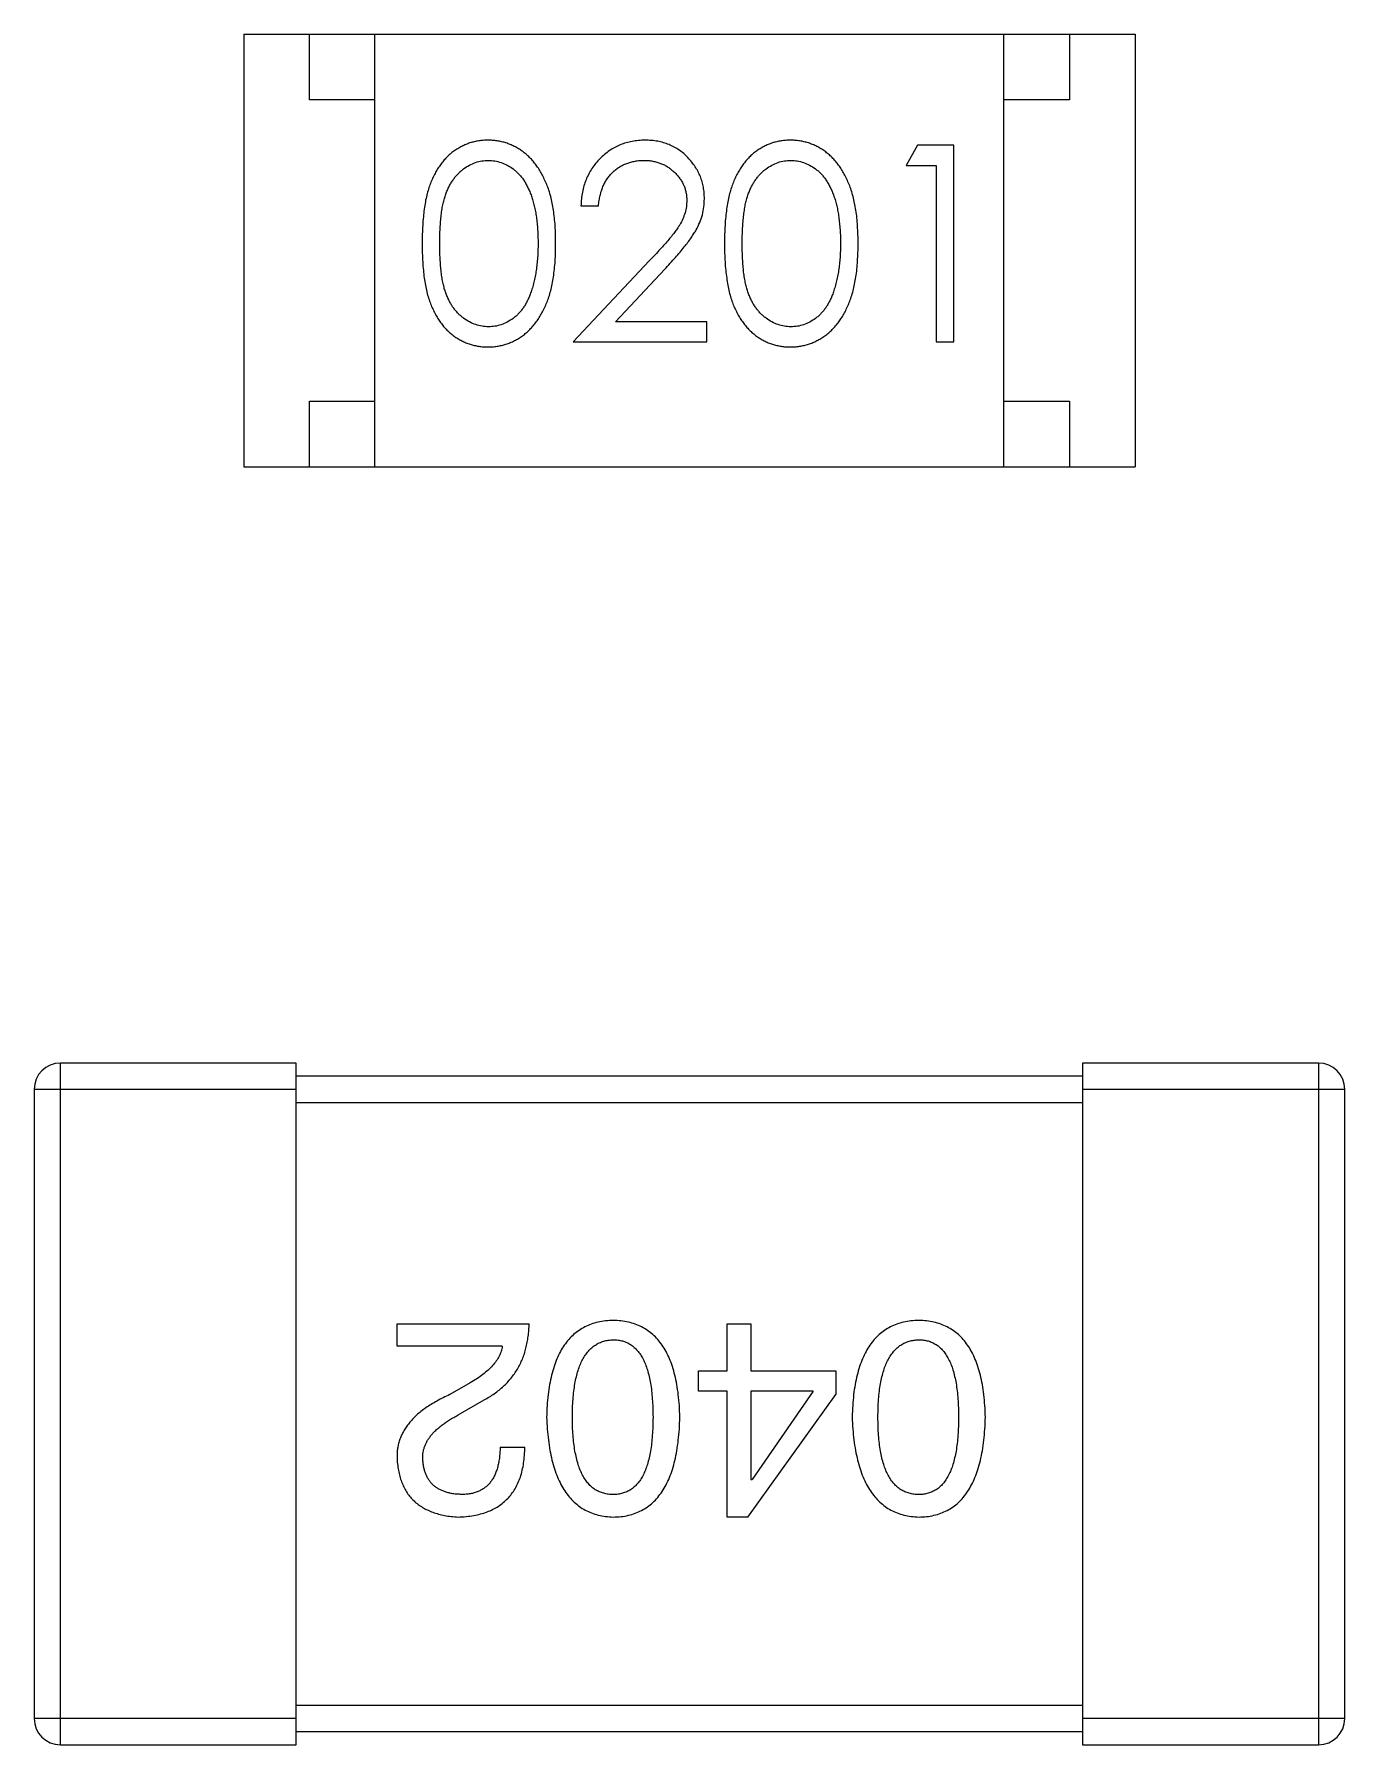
# Model space of a CAD drawing. Header units: millimetres. Extents: x 563 to 681, y 173 to 284.
# Drawn here: x 627.035 to 628.035, y 252.341 to 253.646 of the extents above; entities that cross this region are included whole.
import ezdxf

# ---------------------------------------------------------------- set-up
doc = ezdxf.new("R2010")
doc.units = ezdxf.units.MM
doc.header["$LTSCALE"] = 30.734
doc.layers.get('0').update_dxf_attribs({"linetype": 'CONTINUOUS'})

msp = doc.modelspace()

# ---------------------------------------------------------------- linework, layer by layer
at = {"linetype": 'Continuous'}
for p, q in [((627.1954, 253.6463), (627.1954, 253.3163)), ((627.1954, 253.6463), (627.8754, 253.6463)), ((627.2454, 253.5963), (627.2454, 253.6463)), ((627.2954, 253.3163), (627.2954, 253.6463)), ((627.7754, 253.3163), (627.7754, 253.6463)), ((627.8254, 253.6463), (627.8254, 253.5963)), ((627.8754, 253.6463), (627.8754, 253.3163)), ((627.2954, 253.5963), (627.2454, 253.5963)), ((627.8254, 253.5963), (627.7754, 253.5963)), ((627.7095, 253.5616), (627.7007, 253.5462)), ((627.7372, 253.5616), (627.7095, 253.5616)), ((627.7372, 253.4116), (627.7372, 253.5616)), ((627.7007, 253.5462), (627.7237, 253.5462)), ((627.7237, 253.5462), (627.7237, 253.4116)), ((627.4526, 253.5154), (627.466, 253.5154)), ((627.505, 253.4737), (627.4468, 253.4116)), ((627.4789, 253.427), (627.5165, 253.467)), ((627.5487, 253.427), (627.4789, 253.427)), ((627.5487, 253.4116), (627.5487, 253.427)), ((627.4468, 253.4116), (627.5487, 253.4116)), ((627.7237, 253.4116), (627.7372, 253.4116)), ((627.2454, 253.3163), (627.2454, 253.3663)), ((627.2454, 253.3663), (627.2954, 253.3663)), ((627.7754, 253.3663), (627.8254, 253.3663)), ((627.8254, 253.3663), (627.8254, 253.3163)), ((627.1954, 253.3163), (627.8754, 253.3163)), ((627.0554, 252.3414), (627.0554, 252.8614)), ((627.2354, 252.8614), (627.0554, 252.8614)), ((627.2354, 252.3414), (627.2354, 252.8614)), ((627.8354, 252.8614), (627.8354, 252.3414)), ((628.0154, 252.8614), (627.8354, 252.8614)), ((628.0154, 252.8614), (628.0154, 252.3414)), ((627.8354, 252.8514), (627.2354, 252.8514)), ((627.0354, 252.8414), (627.0354, 252.3614)), ((627.0354, 252.8414), (627.2354, 252.8414)), ((627.8354, 252.8414), (628.0354, 252.8414)), ((628.0354, 252.3614), (628.0354, 252.8414)), ((627.2354, 252.8314), (627.8354, 252.8314)), ((627.3123, 252.6454), (627.3123, 252.6626)), ((627.3123, 252.6626), (627.4131, 252.6626)), ((627.5643, 252.6266), (627.5643, 252.6626)), ((627.5643, 252.6626), (627.5823, 252.6626)), ((627.5823, 252.6626), (627.5823, 252.6266)), ((627.3926, 252.6454), (627.3123, 252.6454)), ((627.5422, 252.611), (627.5422, 252.6266)), ((627.5422, 252.6266), (627.5643, 252.6266)), ((627.5823, 252.6266), (627.6471, 252.6266)), ((627.6471, 252.6266), (627.6471, 252.6085)), ((627.368, 252.6175), (627.3525, 252.6085)), ((627.359, 252.593), (627.3787, 252.6044)), ((627.5643, 252.611), (627.5422, 252.611)), ((627.5643, 252.5151), (627.5643, 252.611)), ((627.5799, 252.5151), (627.6471, 252.6085)), ((627.5823, 252.611), (627.5823, 252.5438)), ((627.6299, 252.611), (627.5823, 252.611)), ((627.6299, 252.611), (627.5832, 252.5438)), ((627.391, 252.5684), (627.4099, 252.5684)), ((627.5823, 252.5438), (627.5832, 252.5438)), ((627.5799, 252.5151), (627.5643, 252.5151)), ((627.8354, 252.3714), (627.2354, 252.3714)), ((627.2354, 252.3614), (627.0354, 252.3614)), ((627.2354, 252.3514), (627.8354, 252.3514)), ((628.0354, 252.3614), (627.8354, 252.3614)), ((627.0554, 252.3414), (627.2354, 252.3414)), ((627.8354, 252.3414), (628.0154, 252.3414))]:
    msp.add_line(p, q, dxfattribs=at)
for centre, start, end in [((627.0554, 252.8414), 90, 180), ((628.0154, 252.8414), 360, 90), ((627.0554, 252.3614), 180, 270), ((628.0154, 252.3614), 270, 360)]:
    msp.add_arc(centre, 0.02, start, end, dxfattribs=at)
for points, knots in [([(627.3816, 253.5654), (627.3804, 253.5654), (627.3781, 253.5654), (627.3746, 253.565), (627.3712, 253.5643), (627.3679, 253.5634), (627.3647, 253.5622), (627.3616, 253.5607), (627.3586, 253.559), (627.3556, 253.5571), (627.3528, 253.5549), (627.3501, 253.5524), (627.3477, 253.5497), (627.3454, 253.5467), (627.3432, 253.5435), (627.3412, 253.5401), (627.3394, 253.5364), (627.3377, 253.5324), (627.3362, 253.5281), (627.3349, 253.5234), (627.3338, 253.5183), (627.333, 253.5128), (627.3323, 253.5068), (627.3318, 253.5004), (627.3315, 253.4936), (627.3314, 253.4889), (627.3314, 253.4865)], [0, 0, 0, 0, 0.033742, 0.066533, 0.099153, 0.13154, 0.164087, 0.196563, 0.229707, 0.263315, 0.297504, 0.331686, 0.366482, 0.4021, 0.438958, 0.476748, 0.515985, 0.556589, 0.599519, 0.645765, 0.695487, 0.748721, 0.805687, 0.866754, 0.931405, 1, 1, 1, 1]), ([(627.4333, 253.4865), (627.4333, 253.4888), (627.4333, 253.4933), (627.433, 253.4999), (627.4324, 253.5061), (627.4317, 253.5119), (627.4307, 253.5174), (627.4296, 253.5225), (627.4282, 253.5273), (627.4266, 253.5317), (627.4247, 253.5358), (627.4228, 253.5396), (627.4207, 253.5432), (627.4185, 253.5465), (627.4161, 253.5495), (627.4135, 253.5523), (627.4108, 253.5548), (627.4079, 253.557), (627.4049, 253.559), (627.4018, 253.5607), (627.3987, 253.5622), (627.3954, 253.5634), (627.3921, 253.5643), (627.3886, 253.565), (627.3851, 253.5654), (627.3828, 253.5654), (627.3816, 253.5654)], [0, 0, 0, 0, 0.065278, 0.127205, 0.186168, 0.241675, 0.294115, 0.343609, 0.390387, 0.434463, 0.476646, 0.517002, 0.555936, 0.593716, 0.630057, 0.665601, 0.700745, 0.734917, 0.768681, 0.802087, 0.834849, 0.867433, 0.900138, 0.932806, 0.966212, 1, 1, 1, 1]), ([(627.5015, 253.5654), (627.4998, 253.5654), (627.4965, 253.5653), (627.4917, 253.5646), (627.4871, 253.5635), (627.4826, 253.562), (627.4784, 253.56), (627.4744, 253.5576), (627.4706, 253.5547), (627.467, 253.5514), (627.4638, 253.5478), (627.4609, 253.5439), (627.4585, 253.5397), (627.4564, 253.5353), (627.4548, 253.5307), (627.4536, 253.5258), (627.4528, 253.5207), (627.4527, 253.5172), (627.4526, 253.5154)], [0, 0, 0, 0, 0.06445, 0.126725, 0.187421, 0.247417, 0.306749, 0.366595, 0.427749, 0.490235, 0.553031, 0.614805, 0.676505, 0.738096, 0.801021, 0.864897, 0.931209, 1, 1, 1, 1]), ([(627.5468, 253.5208), (627.5468, 253.5223), (627.5467, 253.5252), (627.5461, 253.5296), (627.5451, 253.5337), (627.5438, 253.5377), (627.542, 253.5416), (627.5398, 253.5453), (627.5372, 253.5488), (627.5343, 253.5522), (627.5311, 253.5553), (627.5276, 253.558), (627.5238, 253.5603), (627.5198, 253.5622), (627.5156, 253.5636), (627.5111, 253.5647), (627.5064, 253.5653), (627.5031, 253.5654), (627.5015, 253.5654)], [0, 0, 0, 0, 0.06271, 0.123347, 0.183401, 0.242828, 0.302097, 0.36242, 0.423725, 0.487032, 0.550491, 0.612709, 0.674265, 0.73617, 0.799211, 0.863483, 0.930525, 1, 1, 1, 1]), ([(627.6123, 253.5654), (627.6112, 253.5654), (627.6088, 253.5654), (627.6054, 253.565), (627.602, 253.5643), (627.5987, 253.5634), (627.5955, 253.5622), (627.5924, 253.5607), (627.5893, 253.559), (627.5864, 253.5571), (627.5836, 253.5549), (627.5809, 253.5524), (627.5785, 253.5497), (627.5761, 253.5467), (627.574, 253.5435), (627.5719, 253.5401), (627.5701, 253.5364), (627.5685, 253.5324), (627.567, 253.5281), (627.5657, 253.5234), (627.5646, 253.5183), (627.5637, 253.5128), (627.563, 253.5068), (627.5625, 253.5004), (627.5622, 253.4936), (627.5622, 253.4889), (627.5622, 253.4865)], [0, 0, 0, 0, 0.033742, 0.066533, 0.099153, 0.13154, 0.164087, 0.196563, 0.229707, 0.263315, 0.297504, 0.331686, 0.366482, 0.4021, 0.438958, 0.476748, 0.515985, 0.556589, 0.599519, 0.645765, 0.695487, 0.748721, 0.805687, 0.866754, 0.931405, 1, 1, 1, 1]), ([(627.6641, 253.4865), (627.6641, 253.4888), (627.664, 253.4933), (627.6637, 253.4999), (627.6632, 253.5061), (627.6625, 253.5119), (627.6615, 253.5174), (627.6603, 253.5225), (627.6589, 253.5273), (627.6573, 253.5317), (627.6555, 253.5358), (627.6536, 253.5396), (627.6515, 253.5432), (627.6493, 253.5465), (627.6468, 253.5495), (627.6443, 253.5523), (627.6415, 253.5548), (627.6387, 253.557), (627.6357, 253.559), (627.6326, 253.5607), (627.6294, 253.5622), (627.6262, 253.5634), (627.6228, 253.5643), (627.6194, 253.565), (627.6159, 253.5654), (627.6135, 253.5654), (627.6123, 253.5654)], [0, 0, 0, 0, 0.065278, 0.127205, 0.186168, 0.241675, 0.294115, 0.343609, 0.390387, 0.434463, 0.476646, 0.517002, 0.555936, 0.593716, 0.630057, 0.665601, 0.700745, 0.734917, 0.768681, 0.802087, 0.834849, 0.867433, 0.900138, 0.932806, 0.966212, 1, 1, 1, 1]), ([(627.3449, 253.4866), (627.3449, 253.4886), (627.3449, 253.4925), (627.3452, 253.4982), (627.3455, 253.5034), (627.346, 253.5083), (627.3466, 253.5129), (627.3474, 253.517), (627.3484, 253.5208), (627.3494, 253.5242), (627.3507, 253.5273), (627.352, 253.5302), (627.3535, 253.5329), (627.3552, 253.5354), (627.3569, 253.5377), (627.3588, 253.5399), (627.3608, 253.5418), (627.3637, 253.5441), (627.3674, 253.5464), (627.3721, 253.5486), (627.377, 253.5498), (627.3804, 253.55), (627.382, 253.55)], [0, 0, 0, 0, 0.073302, 0.142286, 0.206253, 0.266017, 0.321612, 0.372532, 0.419497, 0.462398, 0.502825, 0.541489, 0.579034, 0.615143, 0.650298, 0.684912, 0.718701, 0.752189, 0.817245, 0.879117, 0.939613, 1, 1, 1, 1]), ([(627.382, 253.55), (627.3837, 253.55), (627.3869, 253.5498), (627.3918, 253.5485), (627.3965, 253.5464), (627.4002, 253.5441), (627.4031, 253.5418), (627.4051, 253.5398), (627.4071, 253.5376), (627.4089, 253.5351), (627.4106, 253.5324), (627.4121, 253.5294), (627.4136, 253.5262), (627.4149, 253.5228), (627.416, 253.5191), (627.4171, 253.5152), (627.4179, 253.5111), (627.4187, 253.5067), (627.4192, 253.502), (627.4196, 253.4971), (627.4198, 253.4919), (627.4199, 253.4884), (627.4199, 253.4866)], [0, 0, 0, 0, 0.059689, 0.119507, 0.181075, 0.246162, 0.279894, 0.314468, 0.350403, 0.387474, 0.426147, 0.466624, 0.508745, 0.553328, 0.600058, 0.649177, 0.700552, 0.754894, 0.811825, 0.871514, 0.934319, 1, 1, 1, 1]), ([(627.466, 253.5154), (627.4662, 253.5168), (627.4664, 253.5194), (627.4672, 253.5231), (627.4681, 253.5267), (627.4693, 253.53), (627.4708, 253.5331), (627.4726, 253.536), (627.4746, 253.5386), (627.4768, 253.541), (627.4793, 253.5431), (627.4819, 253.545), (627.4847, 253.5466), (627.4876, 253.5478), (627.4907, 253.5488), (627.4939, 253.5495), (627.4973, 253.55), (627.4996, 253.55), (627.5008, 253.55)], [0, 0, 0, 0, 0.073648, 0.143686, 0.210962, 0.275557, 0.338064, 0.399311, 0.4594, 0.51934, 0.579024, 0.637809, 0.695959, 0.754122, 0.813113, 0.873453, 0.935561, 1, 1, 1, 1]), ([(627.5008, 253.55), (627.5019, 253.55), (627.5041, 253.55), (627.5074, 253.5495), (627.5105, 253.5488), (627.5134, 253.5478), (627.5163, 253.5466), (627.519, 253.545), (627.5215, 253.5432), (627.5239, 253.5411), (627.5261, 253.5388), (627.528, 253.5364), (627.5297, 253.5339), (627.531, 253.5312), (627.5321, 253.5285), (627.5328, 253.5256), (627.5333, 253.5227), (627.5333, 253.5207), (627.5333, 253.5196)], [0, 0, 0, 0, 0.068027, 0.133505, 0.19695, 0.26027, 0.322741, 0.384982, 0.448465, 0.513424, 0.578224, 0.640011, 0.700094, 0.760067, 0.819012, 0.877878, 0.938035, 1, 1, 1, 1]), ([(627.5757, 253.4866), (627.5757, 253.4886), (627.5757, 253.4925), (627.5759, 253.4982), (627.5763, 253.5034), (627.5768, 253.5083), (627.5774, 253.5129), (627.5782, 253.517), (627.5791, 253.5208), (627.5802, 253.5242), (627.5815, 253.5273), (627.5828, 253.5302), (627.5843, 253.5329), (627.5859, 253.5354), (627.5877, 253.5377), (627.5896, 253.5399), (627.5916, 253.5418), (627.5945, 253.5441), (627.5982, 253.5464), (627.6029, 253.5486), (627.6078, 253.5498), (627.6111, 253.55), (627.6128, 253.55)], [0, 0, 0, 0, 0.073302, 0.142286, 0.206253, 0.266017, 0.321612, 0.372532, 0.419497, 0.462398, 0.502825, 0.541489, 0.579034, 0.615143, 0.650298, 0.684912, 0.718701, 0.752189, 0.817245, 0.879117, 0.939613, 1, 1, 1, 1]), ([(627.6128, 253.55), (627.6144, 253.55), (627.6177, 253.5498), (627.6226, 253.5485), (627.6272, 253.5464), (627.631, 253.5441), (627.6338, 253.5418), (627.6359, 253.5398), (627.6378, 253.5376), (627.6396, 253.5351), (627.6413, 253.5324), (627.6429, 253.5294), (627.6443, 253.5262), (627.6457, 253.5228), (627.6468, 253.5191), (627.6479, 253.5152), (627.6487, 253.5111), (627.6494, 253.5067), (627.6499, 253.502), (627.6504, 253.4971), (627.6506, 253.4919), (627.6506, 253.4884), (627.6507, 253.4866)], [0, 0, 0, 0, 0.059689, 0.119507, 0.181075, 0.246162, 0.279894, 0.314468, 0.350403, 0.387474, 0.426147, 0.466624, 0.508745, 0.553328, 0.600058, 0.649177, 0.700552, 0.754894, 0.811825, 0.871514, 0.934319, 1, 1, 1, 1]), ([(627.5333, 253.5196), (627.5333, 253.518), (627.5332, 253.5148), (627.5321, 253.51), (627.5304, 253.5053), (627.5284, 253.5015), (627.5264, 253.4984), (627.5245, 253.4957), (627.5222, 253.4928), (627.5195, 253.4895), (627.5164, 253.486), (627.513, 253.4821), (627.5091, 253.478), (627.5064, 253.4751), (627.505, 253.4737)], [0, 0, 0, 0, 0.088014, 0.174976, 0.2638, 0.355443, 0.406413, 0.465519, 0.533076, 0.609353, 0.693899, 0.787171, 0.889197, 1, 1, 1, 1]), ([(627.5165, 253.467), (627.5179, 253.4686), (627.5207, 253.4715), (627.5246, 253.4759), (627.5282, 253.48), (627.5314, 253.4839), (627.5342, 253.4875), (627.5367, 253.4909), (627.5388, 253.4941), (627.5411, 253.4979), (627.5434, 253.5026), (627.5454, 253.5085), (627.5466, 253.5146), (627.5467, 253.5187), (627.5468, 253.5208)], [0, 0, 0, 0, 0.09953, 0.192079, 0.277712, 0.357454, 0.429648, 0.495771, 0.555538, 0.608657, 0.707578, 0.804328, 0.901298, 1, 1, 1, 1]), ([(627.3314, 253.4865), (627.3314, 253.4841), (627.3315, 253.4795), (627.3318, 253.4727), (627.3323, 253.4664), (627.333, 253.4604), (627.3339, 253.4549), (627.3349, 253.4498), (627.3363, 253.445), (627.3378, 253.4407), (627.3395, 253.4367), (627.3413, 253.433), (627.3433, 253.4295), (627.3455, 253.4263), (627.3478, 253.4233), (627.3503, 253.4206), (627.353, 253.4182), (627.3557, 253.416), (627.3587, 253.4141), (627.3617, 253.4124), (627.3648, 253.4109), (627.368, 253.4098), (627.3712, 253.4089), (627.3746, 253.4082), (627.3781, 253.4078), (627.3804, 253.4078), (627.3816, 253.4077)], [0, 0, 0, 0, 0.068113, 0.132564, 0.193427, 0.250218, 0.303569, 0.353576, 0.400235, 0.443586, 0.484619, 0.524292, 0.56238, 0.599049, 0.63494, 0.669782, 0.704009, 0.737842, 0.771098, 0.803896, 0.836415, 0.868639, 0.900715, 0.933378, 0.966213, 1, 1, 1, 1]), ([(627.382, 253.4231), (627.3804, 253.4232), (627.3771, 253.4234), (627.3722, 253.4247), (627.3675, 253.4267), (627.3637, 253.4291), (627.3608, 253.4314), (627.3588, 253.4333), (627.3569, 253.4355), (627.3551, 253.4378), (627.3535, 253.4403), (627.352, 253.443), (627.3507, 253.4459), (627.3494, 253.449), (627.3483, 253.4525), (627.3474, 253.4562), (627.3466, 253.4604), (627.346, 253.4649), (627.3455, 253.4698), (627.3452, 253.475), (627.3449, 253.4807), (627.3449, 253.4846), (627.3449, 253.4866)], [0, 0, 0, 0, 0.060034, 0.120278, 0.182348, 0.247919, 0.281641, 0.315701, 0.350322, 0.385703, 0.421819, 0.459196, 0.497866, 0.538301, 0.58121, 0.628183, 0.679403, 0.734699, 0.794074, 0.858416, 0.927049, 1, 1, 1, 1]), ([(627.3816, 253.4077), (627.3828, 253.4078), (627.3851, 253.4078), (627.3886, 253.4082), (627.3921, 253.4089), (627.3954, 253.4098), (627.3987, 253.411), (627.4019, 253.4125), (627.405, 253.4142), (627.408, 253.4162), (627.4109, 253.4185), (627.4136, 253.421), (627.4162, 253.4238), (627.4186, 253.4268), (627.4209, 253.4301), (627.4229, 253.4337), (627.4249, 253.4375), (627.4266, 253.4416), (627.4283, 253.4459), (627.4296, 253.4507), (627.4308, 253.4558), (627.4317, 253.4612), (627.4324, 253.4671), (627.433, 253.4732), (627.4333, 253.4798), (627.4333, 253.4842), (627.4333, 253.4865)], [0, 0, 0, 0, 0.033824, 0.067298, 0.10028, 0.133019, 0.165736, 0.198792, 0.232372, 0.266409, 0.301016, 0.336196, 0.371972, 0.408574, 0.446394, 0.485225, 0.525372, 0.567224, 0.611081, 0.65775, 0.70702, 0.759235, 0.814484, 0.873227, 0.934937, 1, 1, 1, 1]), ([(627.4199, 253.4866), (627.4199, 253.4848), (627.4198, 253.4812), (627.4196, 253.476), (627.4191, 253.471), (627.4185, 253.4662), (627.4177, 253.4616), (627.4168, 253.4571), (627.4156, 253.4529), (627.4147, 253.4502), (627.4142, 253.4489)], [0, 0, 0, 0, 0.141157, 0.277773, 0.409244, 0.535676, 0.657497, 0.775458, 0.889412, 1, 1, 1, 1]), ([(627.5622, 253.4865), (627.5622, 253.4841), (627.5622, 253.4795), (627.5625, 253.4727), (627.563, 253.4664), (627.5638, 253.4604), (627.5647, 253.4549), (627.5657, 253.4498), (627.567, 253.445), (627.5685, 253.4407), (627.5702, 253.4367), (627.5721, 253.433), (627.5741, 253.4295), (627.5763, 253.4263), (627.5786, 253.4233), (627.5811, 253.4206), (627.5837, 253.4182), (627.5865, 253.416), (627.5894, 253.4141), (627.5925, 253.4124), (627.5955, 253.4109), (627.5987, 253.4098), (627.602, 253.4089), (627.6054, 253.4082), (627.6088, 253.4078), (627.6112, 253.4078), (627.6123, 253.4077)], [0, 0, 0, 0, 0.068113, 0.132564, 0.193427, 0.250218, 0.303569, 0.353576, 0.400235, 0.443586, 0.484619, 0.524292, 0.56238, 0.599049, 0.63494, 0.669782, 0.704009, 0.737842, 0.771098, 0.803896, 0.836415, 0.868639, 0.900715, 0.933378, 0.966213, 1, 1, 1, 1]), ([(627.6128, 253.4231), (627.6111, 253.4232), (627.6078, 253.4234), (627.603, 253.4247), (627.5982, 253.4267), (627.5945, 253.4291), (627.5916, 253.4314), (627.5895, 253.4333), (627.5877, 253.4355), (627.5859, 253.4378), (627.5842, 253.4403), (627.5828, 253.443), (627.5814, 253.4459), (627.5802, 253.449), (627.5791, 253.4525), (627.5782, 253.4562), (627.5774, 253.4604), (627.5767, 253.4649), (627.5763, 253.4698), (627.5759, 253.475), (627.5757, 253.4807), (627.5757, 253.4846), (627.5757, 253.4866)], [0, 0, 0, 0, 0.060034, 0.120278, 0.182348, 0.247919, 0.281641, 0.315701, 0.350322, 0.385703, 0.421819, 0.459196, 0.497866, 0.538301, 0.58121, 0.628183, 0.679403, 0.734699, 0.794074, 0.858416, 0.927049, 1, 1, 1, 1]), ([(627.6123, 253.4077), (627.6135, 253.4078), (627.6159, 253.4078), (627.6194, 253.4082), (627.6229, 253.4089), (627.6262, 253.4098), (627.6295, 253.411), (627.6327, 253.4125), (627.6357, 253.4142), (627.6388, 253.4162), (627.6417, 253.4185), (627.6444, 253.421), (627.647, 253.4238), (627.6494, 253.4268), (627.6516, 253.4301), (627.6537, 253.4337), (627.6556, 253.4375), (627.6574, 253.4416), (627.659, 253.4459), (627.6604, 253.4507), (627.6615, 253.4558), (627.6625, 253.4612), (627.6632, 253.4671), (627.6637, 253.4732), (627.664, 253.4798), (627.6641, 253.4842), (627.6641, 253.4865)], [0, 0, 0, 0, 0.033824, 0.067298, 0.10028, 0.133019, 0.165736, 0.198792, 0.232372, 0.266409, 0.301016, 0.336196, 0.371972, 0.408574, 0.446394, 0.485225, 0.525372, 0.567224, 0.611081, 0.65775, 0.70702, 0.759235, 0.814484, 0.873227, 0.934937, 1, 1, 1, 1]), ([(627.6507, 253.4866), (627.6506, 253.4848), (627.6506, 253.4812), (627.6503, 253.476), (627.6499, 253.471), (627.6493, 253.4662), (627.6485, 253.4616), (627.6475, 253.4571), (627.6463, 253.4529), (627.6454, 253.4502), (627.645, 253.4489)], [0, 0, 0, 0, 0.141157, 0.277773, 0.409244, 0.535676, 0.657497, 0.775458, 0.889412, 1, 1, 1, 1]), ([(627.4142, 253.4489), (627.4138, 253.4478), (627.4131, 253.4458), (627.4117, 253.4428), (627.4103, 253.4401), (627.4087, 253.4376), (627.4069, 253.4353), (627.4051, 253.4331), (627.4031, 253.4312), (627.4002, 253.429), (627.3966, 253.4266), (627.3918, 253.4246), (627.387, 253.4233), (627.3837, 253.4232), (627.382, 253.4231)], [0, 0, 0, 0, 0.075949, 0.148549, 0.218996, 0.286119, 0.351826, 0.416074, 0.478265, 0.540325, 0.660405, 0.774606, 0.887187, 1, 1, 1, 1]), ([(627.645, 253.4489), (627.6446, 253.4478), (627.6438, 253.4458), (627.6425, 253.4428), (627.641, 253.4401), (627.6394, 253.4376), (627.6377, 253.4353), (627.6358, 253.4331), (627.6338, 253.4312), (627.631, 253.429), (627.6273, 253.4266), (627.6226, 253.4246), (627.6178, 253.4233), (627.6145, 253.4232), (627.6128, 253.4231)], [0, 0, 0, 0, 0.075949, 0.148549, 0.218996, 0.286119, 0.351826, 0.416074, 0.478265, 0.540325, 0.660405, 0.774606, 0.887187, 1, 1, 1, 1]), ([(627.4772, 252.6651), (627.4753, 252.665), (627.4714, 252.6648), (627.4657, 252.6639), (627.4605, 252.6623), (627.4556, 252.6603), (627.4511, 252.6576), (627.4469, 252.6544), (627.4432, 252.6506), (627.4398, 252.6462), (627.4368, 252.6413), (627.4342, 252.6358), (627.432, 252.6298), (627.4301, 252.6232), (627.4286, 252.616), (627.4275, 252.6083), (627.4267, 252.6), (627.4265, 252.5943), (627.4264, 252.5913)], [0, 0, 0, 0, 0.059134, 0.115603, 0.169236, 0.221572, 0.273254, 0.32474, 0.377319, 0.431815, 0.488555, 0.548609, 0.612242, 0.680182, 0.75251, 0.829782, 0.91231, 1, 1, 1, 1]), ([(627.5281, 252.5913), (627.528, 252.5943), (627.5278, 252.6), (627.527, 252.6083), (627.5259, 252.616), (627.5244, 252.6232), (627.5225, 252.6298), (627.5203, 252.6358), (627.5177, 252.6413), (627.5146, 252.6462), (627.5113, 252.6506), (627.5076, 252.6544), (627.5034, 252.6576), (627.4989, 252.6603), (627.494, 252.6623), (627.4887, 252.6639), (627.4831, 252.6648), (627.4792, 252.665), (627.4772, 252.6651)], [0, 0, 0, 0, 0.087693, 0.170223, 0.247496, 0.319826, 0.387768, 0.451403, 0.511459, 0.568358, 0.622671, 0.675251, 0.726739, 0.778422, 0.830759, 0.884394, 0.940865, 1, 1, 1, 1]), ([(627.7104, 252.6651), (627.7084, 252.665), (627.7045, 252.6648), (627.6989, 252.6639), (627.6936, 252.6623), (627.6887, 252.6603), (627.6842, 252.6576), (627.6801, 252.6544), (627.6763, 252.6506), (627.673, 252.6462), (627.67, 252.6413), (627.6674, 252.6358), (627.6651, 252.6298), (627.6633, 252.6232), (627.6617, 252.616), (627.6606, 252.6083), (627.6599, 252.6), (627.6597, 252.5943), (627.6596, 252.5913)], [0, 0, 0, 0, 0.059134, 0.115603, 0.169236, 0.221572, 0.273254, 0.32474, 0.377319, 0.431815, 0.488555, 0.548609, 0.612242, 0.680182, 0.75251, 0.829782, 0.91231, 1, 1, 1, 1]), ([(627.7612, 252.5913), (627.7611, 252.5943), (627.7609, 252.6), (627.7601, 252.6083), (627.7591, 252.616), (627.7575, 252.6232), (627.7557, 252.6298), (627.7534, 252.6358), (627.7508, 252.6413), (627.7478, 252.6462), (627.7445, 252.6506), (627.7407, 252.6544), (627.7366, 252.6576), (627.732, 252.6603), (627.7271, 252.6623), (627.7219, 252.6639), (627.7163, 252.6648), (627.7124, 252.665), (627.7104, 252.6651)], [0, 0, 0, 0, 0.087693, 0.170223, 0.247496, 0.319826, 0.387768, 0.451403, 0.511459, 0.568358, 0.622671, 0.675251, 0.726739, 0.778422, 0.830759, 0.884394, 0.940865, 1, 1, 1, 1]), ([(627.3787, 252.6044), (627.3801, 252.6052), (627.3828, 252.6067), (627.3866, 252.6092), (627.3902, 252.6119), (627.3935, 252.6148), (627.3965, 252.6178), (627.3993, 252.621), (627.4019, 252.6244), (627.4042, 252.628), (627.4062, 252.6317), (627.408, 252.6356), (627.4095, 252.6397), (627.4107, 252.644), (627.4117, 252.6484), (627.4124, 252.653), (627.4129, 252.6577), (627.4131, 252.661), (627.4131, 252.6626)], [0, 0, 0, 0, 0.065828, 0.130094, 0.192451, 0.254037, 0.313974, 0.373757, 0.433048, 0.492243, 0.551902, 0.611758, 0.672678, 0.734814, 0.798569, 0.863693, 0.930488, 1, 1, 1, 1]), ([(627.4461, 252.5913), (627.4461, 252.5937), (627.4462, 252.5982), (627.4465, 252.6048), (627.4471, 252.611), (627.448, 252.6167), (627.449, 252.622), (627.4504, 252.6268), (627.4519, 252.6312), (627.4538, 252.6351), (627.4558, 252.6386), (627.4582, 252.6417), (627.4607, 252.6443), (627.4636, 252.6464), (627.4666, 252.6481), (627.47, 252.6493), (627.4735, 252.6501), (627.476, 252.6503), (627.4772, 252.6503)], [0, 0, 0, 0, 0.094834, 0.184067, 0.267029, 0.344713, 0.417334, 0.484367, 0.546941, 0.604717, 0.65953, 0.710539, 0.759381, 0.806382, 0.853027, 0.900623, 0.949121, 1, 1, 1, 1]), ([(627.4772, 252.6503), (627.4785, 252.6503), (627.4809, 252.6502), (627.4843, 252.6495), (627.4876, 252.6484), (627.4906, 252.6467), (627.4933, 252.6446), (627.4958, 252.642), (627.4981, 252.639), (627.5001, 252.6355), (627.5019, 252.6316), (627.5034, 252.6272), (627.5047, 252.6223), (627.5058, 252.617), (627.5066, 252.6112), (627.5071, 252.605), (627.5075, 252.5983), (627.5076, 252.5937), (627.5076, 252.5913)], [0, 0, 0, 0, 0.049766, 0.097012, 0.143225, 0.188786, 0.235079, 0.282962, 0.333687, 0.387747, 0.445963, 0.508657, 0.576545, 0.649868, 0.72822, 0.812712, 0.903543, 1, 1, 1, 1]), ([(627.6792, 252.5913), (627.6793, 252.5937), (627.6793, 252.5982), (627.6797, 252.6048), (627.6803, 252.611), (627.6811, 252.6167), (627.6822, 252.622), (627.6835, 252.6268), (627.6851, 252.6312), (627.6869, 252.6351), (627.689, 252.6386), (627.6913, 252.6417), (627.6939, 252.6443), (627.6967, 252.6464), (627.6998, 252.6481), (627.7031, 252.6493), (627.7067, 252.6501), (627.7091, 252.6503), (627.7104, 252.6503)], [0, 0, 0, 0, 0.094834, 0.184067, 0.267029, 0.344713, 0.417334, 0.484367, 0.546941, 0.604717, 0.65953, 0.710539, 0.759381, 0.806382, 0.853027, 0.900623, 0.949121, 1, 1, 1, 1]), ([(627.7104, 252.6503), (627.7116, 252.6503), (627.714, 252.6502), (627.7175, 252.6495), (627.7207, 252.6484), (627.7237, 252.6467), (627.7265, 252.6446), (627.729, 252.642), (627.7312, 252.639), (627.7332, 252.6355), (627.735, 252.6316), (627.7366, 252.6272), (627.7378, 252.6223), (627.7389, 252.617), (627.7397, 252.6112), (627.7403, 252.605), (627.7407, 252.5983), (627.7407, 252.5937), (627.7407, 252.5913)], [0, 0, 0, 0, 0.049766, 0.097012, 0.143225, 0.188786, 0.235079, 0.282962, 0.333687, 0.387747, 0.445963, 0.508657, 0.576545, 0.649868, 0.72822, 0.812712, 0.903543, 1, 1, 1, 1]), ([(627.3926, 252.6454), (627.3924, 252.6441), (627.3919, 252.6415), (627.3902, 252.6377), (627.3881, 252.6341), (627.3852, 252.6305), (627.3818, 252.6271), (627.3778, 252.6237), (627.3732, 252.6205), (627.3698, 252.6186), (627.368, 252.6175)], [0, 0, 0, 0, 0.103034, 0.208166, 0.318255, 0.434664, 0.559728, 0.695394, 0.841708, 1, 1, 1, 1]), ([(627.3525, 252.6085), (627.3508, 252.6077), (627.3475, 252.6062), (627.3428, 252.6037), (627.3384, 252.6011), (627.3343, 252.5985), (627.3306, 252.5957), (627.3272, 252.5929), (627.3242, 252.5899), (627.3215, 252.5869), (627.3192, 252.5838), (627.3172, 252.5805), (627.3155, 252.5772), (627.3141, 252.5738), (627.3132, 252.5703), (627.3125, 252.5667), (627.3122, 252.5631), (627.3123, 252.5606), (627.3123, 252.5593)], [0, 0, 0, 0, 0.082731, 0.161257, 0.236138, 0.307554, 0.375712, 0.440848, 0.502916, 0.562567, 0.619798, 0.675716, 0.73039, 0.78386, 0.837315, 0.890547, 0.944917, 1, 1, 1, 1]), ([(627.332, 252.5585), (627.3319, 252.5593), (627.3318, 252.5609), (627.332, 252.5634), (627.3324, 252.5657), (627.333, 252.5681), (627.3339, 252.5704), (627.335, 252.5726), (627.3363, 252.5748), (627.3379, 252.577), (627.3397, 252.5792), (627.3418, 252.5813), (627.3441, 252.5833), (627.3466, 252.5853), (627.3494, 252.5873), (627.3524, 252.5893), (627.3556, 252.5912), (627.3579, 252.5923), (627.359, 252.593)], [0, 0, 0, 0, 0.052237, 0.103888, 0.155485, 0.207395, 0.259864, 0.31356, 0.369176, 0.4266, 0.486836, 0.550048, 0.61567, 0.685271, 0.75824, 0.834614, 0.915635, 1, 1, 1, 1]), ([(627.4264, 252.5913), (627.4266, 252.5883), (627.4268, 252.5824), (627.4277, 252.574), (627.4289, 252.5661), (627.4304, 252.5587), (627.4323, 252.5519), (627.4346, 252.5457), (627.4372, 252.5401), (627.4402, 252.535), (627.4436, 252.5305), (627.4473, 252.5265), (627.4514, 252.5231), (627.4559, 252.5203), (627.4607, 252.5182), (627.4659, 252.5165), (627.4715, 252.5154), (627.4753, 252.5152), (627.4772, 252.5151)], [0, 0, 0, 0, 0.088475, 0.171606, 0.249595, 0.322626, 0.391327, 0.455765, 0.516374, 0.573675, 0.628522, 0.681161, 0.732559, 0.783563, 0.83504, 0.887639, 0.942585, 1, 1, 1, 1]), ([(627.4772, 252.5323), (627.476, 252.5323), (627.4735, 252.5324), (627.47, 252.5331), (627.4666, 252.5343), (627.4635, 252.5359), (627.4607, 252.538), (627.4582, 252.5406), (627.4559, 252.5436), (627.4538, 252.5471), (627.4519, 252.551), (627.4504, 252.5554), (627.4491, 252.5603), (627.448, 252.5656), (627.4471, 252.5714), (627.4465, 252.5776), (627.4462, 252.5843), (627.4461, 252.5889), (627.4461, 252.5913)], [0, 0, 0, 0, 0.050604, 0.098688, 0.145699, 0.191791, 0.238625, 0.286717, 0.337546, 0.391814, 0.449755, 0.512106, 0.579685, 0.652048, 0.730262, 0.814146, 0.904281, 1, 1, 1, 1]), ([(627.5076, 252.5913), (627.5076, 252.5889), (627.5075, 252.5843), (627.5071, 252.5776), (627.5066, 252.5714), (627.5058, 252.5656), (627.5047, 252.5603), (627.5034, 252.5554), (627.5019, 252.551), (627.5001, 252.5471), (627.4981, 252.5436), (627.4958, 252.5406), (627.4933, 252.538), (627.4906, 252.5359), (627.4876, 252.5343), (627.4843, 252.5331), (627.4809, 252.5324), (627.4785, 252.5323), (627.4772, 252.5323)], [0, 0, 0, 0, 0.096452, 0.187278, 0.271765, 0.350519, 0.423437, 0.491321, 0.554011, 0.612224, 0.666281, 0.717003, 0.764884, 0.811423, 0.856783, 0.902993, 0.950236, 1, 1, 1, 1]), ([(627.4772, 252.5151), (627.4792, 252.5152), (627.4831, 252.5153), (627.4888, 252.5163), (627.494, 252.5179), (627.4989, 252.52), (627.5034, 252.5228), (627.5076, 252.5261), (627.5113, 252.5301), (627.5147, 252.5346), (627.5177, 252.5397), (627.5203, 252.5453), (627.5225, 252.5516), (627.5244, 252.5584), (627.5259, 252.5658), (627.527, 252.5738), (627.5278, 252.5824), (627.528, 252.5883), (627.5281, 252.5913)], [0, 0, 0, 0, 0.057911, 0.113262, 0.165956, 0.217443, 0.268511, 0.319665, 0.372, 0.426129, 0.483365, 0.543779, 0.607756, 0.676562, 0.749704, 0.827713, 0.911177, 1, 1, 1, 1]), ([(627.6596, 252.5913), (627.6597, 252.5883), (627.66, 252.5824), (627.6608, 252.574), (627.662, 252.5661), (627.6636, 252.5587), (627.6655, 252.5519), (627.6677, 252.5457), (627.6704, 252.5401), (627.6734, 252.535), (627.6768, 252.5305), (627.6805, 252.5265), (627.6846, 252.5231), (627.689, 252.5203), (627.6939, 252.5182), (627.6991, 252.5165), (627.7046, 252.5154), (627.7084, 252.5152), (627.7104, 252.5151)], [0, 0, 0, 0, 0.088475, 0.171606, 0.249595, 0.322626, 0.391327, 0.455765, 0.516374, 0.573675, 0.628522, 0.681161, 0.732559, 0.783563, 0.83504, 0.887639, 0.942585, 1, 1, 1, 1]), ([(627.7104, 252.5323), (627.7091, 252.5323), (627.7067, 252.5324), (627.7031, 252.5331), (627.6998, 252.5343), (627.6967, 252.5359), (627.6939, 252.538), (627.6913, 252.5406), (627.689, 252.5436), (627.6869, 252.5471), (627.6851, 252.551), (627.6835, 252.5554), (627.6822, 252.5603), (627.6811, 252.5656), (627.6803, 252.5714), (627.6797, 252.5776), (627.6793, 252.5843), (627.6793, 252.5889), (627.6792, 252.5913)], [0, 0, 0, 0, 0.050604, 0.098688, 0.145699, 0.191791, 0.238625, 0.286717, 0.337546, 0.391814, 0.449755, 0.512106, 0.579685, 0.652048, 0.730262, 0.814146, 0.904281, 1, 1, 1, 1]), ([(627.7104, 252.5151), (627.7124, 252.5152), (627.7163, 252.5153), (627.7219, 252.5163), (627.7271, 252.5179), (627.7321, 252.52), (627.7366, 252.5228), (627.7407, 252.5261), (627.7445, 252.5301), (627.7478, 252.5346), (627.7508, 252.5397), (627.7534, 252.5453), (627.7557, 252.5516), (627.7575, 252.5584), (627.7591, 252.5658), (627.7601, 252.5738), (627.7609, 252.5824), (627.7611, 252.5883), (627.7612, 252.5913)], [0, 0, 0, 0, 0.057911, 0.113262, 0.165956, 0.217443, 0.268511, 0.319665, 0.372, 0.426129, 0.483365, 0.543779, 0.607756, 0.676562, 0.749704, 0.827713, 0.911177, 1, 1, 1, 1]), ([(627.7407, 252.5913), (627.7407, 252.5889), (627.7407, 252.5843), (627.7403, 252.5776), (627.7397, 252.5714), (627.7389, 252.5656), (627.7378, 252.5603), (627.7366, 252.5554), (627.735, 252.551), (627.7332, 252.5471), (627.7312, 252.5436), (627.729, 252.5406), (627.7265, 252.538), (627.7237, 252.5359), (627.7207, 252.5343), (627.7175, 252.5331), (627.714, 252.5324), (627.7116, 252.5323), (627.7104, 252.5323)], [0, 0, 0, 0, 0.096452, 0.187278, 0.271765, 0.350519, 0.423437, 0.491321, 0.554011, 0.612224, 0.666281, 0.717003, 0.764884, 0.811423, 0.856783, 0.902993, 0.950236, 1, 1, 1, 1]), ([(627.3123, 252.5593), (627.3124, 252.5577), (627.3127, 252.5544), (627.3135, 252.5496), (627.3146, 252.5451), (627.3161, 252.5409), (627.3179, 252.5371), (627.3199, 252.5335), (627.3224, 252.5302), (627.3252, 252.5273), (627.3283, 252.5247), (627.3317, 252.5224), (627.3355, 252.5204), (627.3395, 252.5187), (627.344, 252.5173), (627.3487, 252.5162), (627.3537, 252.5155), (627.3572, 252.5152), (627.359, 252.5151)], [0, 0, 0, 0, 0.070688, 0.137741, 0.201612, 0.262778, 0.321223, 0.378455, 0.434411, 0.490146, 0.546362, 0.603392, 0.662208, 0.723401, 0.787372, 0.85442, 0.925153, 1, 1, 1, 1]), ([(627.359, 252.5151), (627.3611, 252.5152), (627.365, 252.5154), (627.3707, 252.5162), (627.376, 252.5173), (627.3809, 252.5189), (627.3855, 252.5209), (627.3896, 252.5233), (627.3934, 252.526), (627.3968, 252.5292), (627.3998, 252.5327), (627.4024, 252.5367), (627.4046, 252.541), (627.4065, 252.5457), (627.4079, 252.5508), (627.409, 252.5563), (627.4096, 252.5622), (627.4098, 252.5663), (627.4099, 252.5684)], [0, 0, 0, 0, 0.07282, 0.141057, 0.2062, 0.267672, 0.326735, 0.383519, 0.439188, 0.494454, 0.549628, 0.605958, 0.66397, 0.72402, 0.787502, 0.854127, 0.925065, 1, 1, 1, 1]), ([(627.391, 252.5684), (627.3909, 252.5669), (627.3908, 252.5641), (627.3904, 252.56), (627.3898, 252.5562), (627.3889, 252.5526), (627.3878, 252.5494), (627.3866, 252.5464), (627.385, 252.5437), (627.3833, 252.5413), (627.3813, 252.5392), (627.3791, 252.5373), (627.3767, 252.5358), (627.3741, 252.5345), (627.3712, 252.5335), (627.3682, 252.5328), (627.3649, 252.5324), (627.3627, 252.5323), (627.3615, 252.5323)], [0, 0, 0, 0, 0.082594, 0.15978, 0.232961, 0.301462, 0.365595, 0.426678, 0.484662, 0.540809, 0.595146, 0.648401, 0.702272, 0.757102, 0.813447, 0.872233, 0.934055, 1, 1, 1, 1]), ([(627.3615, 252.5323), (627.3604, 252.5324), (627.3582, 252.5325), (627.355, 252.5328), (627.352, 252.5334), (627.3492, 252.5342), (627.3467, 252.5352), (627.3443, 252.5363), (627.3421, 252.5377), (627.3401, 252.5392), (627.3384, 252.541), (627.3368, 252.5429), (627.3355, 252.545), (627.3344, 252.5474), (627.3335, 252.5499), (627.3327, 252.5526), (627.3322, 252.5555), (627.3321, 252.5575), (627.332, 252.5585)], [0, 0, 0, 0, 0.076112, 0.148436, 0.216883, 0.281466, 0.34298, 0.402356, 0.459881, 0.51546, 0.571111, 0.62658, 0.683162, 0.741007, 0.801404, 0.863825, 0.930544, 1, 1, 1, 1])]:
    msp.add_open_spline(points, degree=3, knots=knots, dxfattribs=at)

doc.saveas('drawing.dxf')
